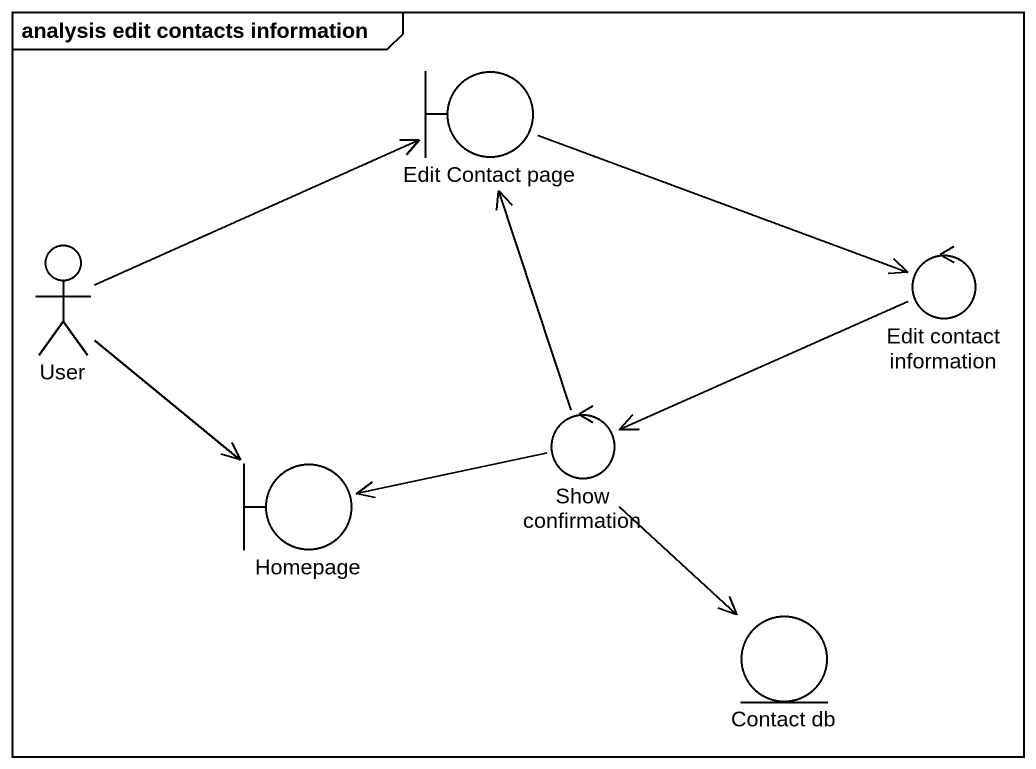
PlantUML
@startuml
mainframe analysis edit contacts information
boundary "Edit Contact page" as Edit_Contact_page
actor User
control "Edit contact information" as Edit_contact_information
control "Show confirmation" as Show_confirmation
boundary Homepage
entity "Contact db" as Contact_db
Edit_Contact_page -right-> Edit_contact_information
User -right-> Edit_Contact_page
User --> Homepage
Edit_contact_information -left-> Show_confirmation
Show_confirmation -up-> Edit_Contact_page
Show_confirmation -left-> Homepage
Show_confirmation --> Contact_db
@enduml
